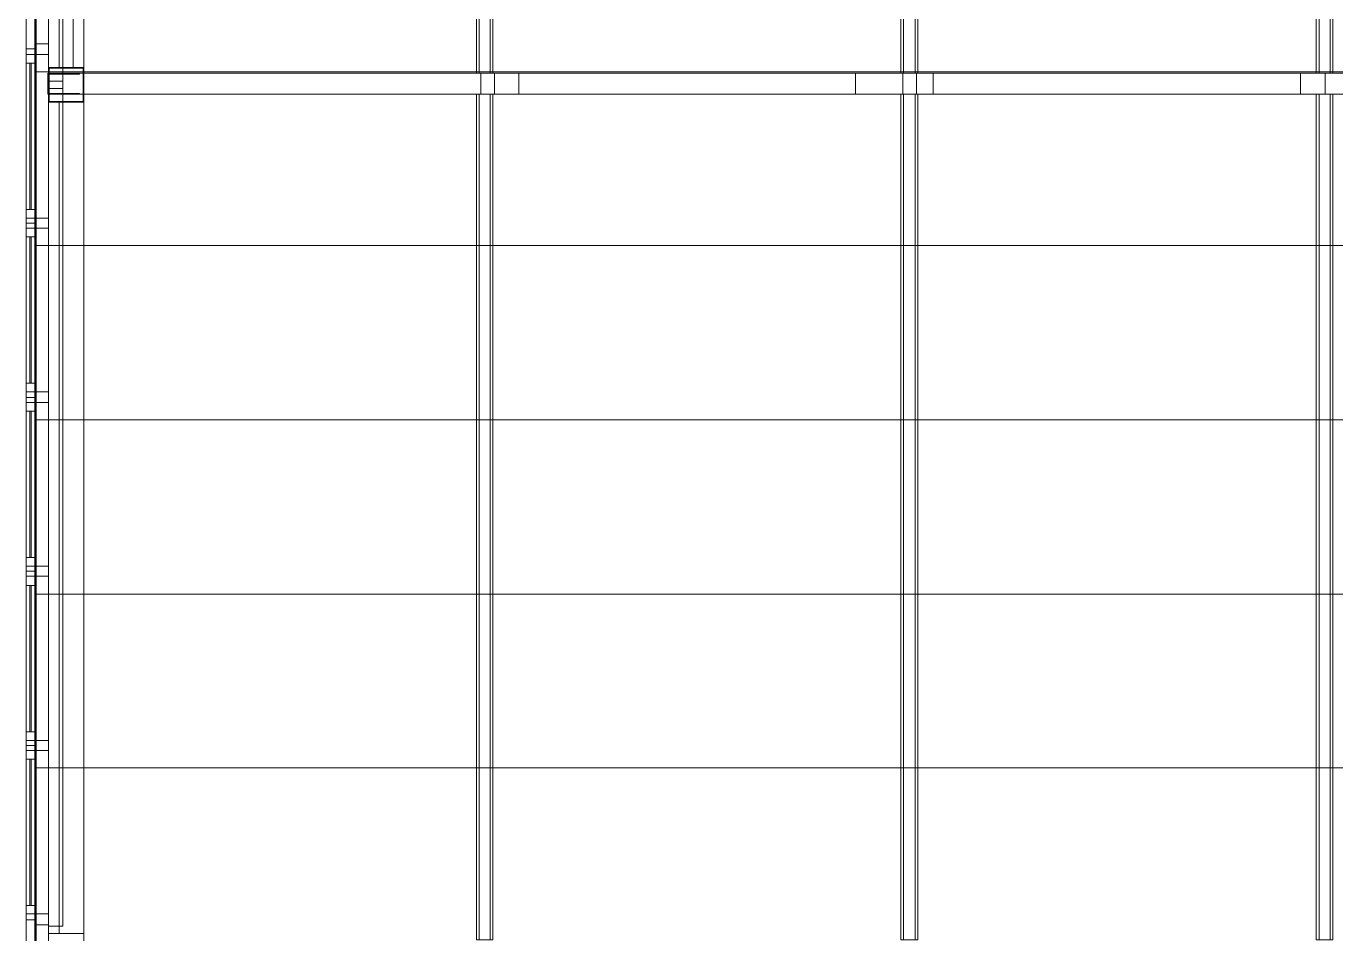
# Model space of a CAD drawing. Header units: centimetres. Extents: x 2816 to 28192, y 2553 to 18332.
# Drawn here: x 6725 to 8636, y 12991 to 14315 of the extents above; entities that cross this region are included whole.
import ezdxf

# ---------------------------------------------------------------- set-up
doc = ezdxf.new("R2010")
doc.units = ezdxf.units.CM
for name, color, linetype in [('PDF_Dera 3D', 7, 'Continuous'), ('PDF_Dyert dhe Dritaret 2D', 7, 'Continuous'), ('PDF_Kaprijatat', 7, 'Continuous'), ('PDF_Paneli', 30, 'Continuous'), ('PDF_Shtyllat e Paneleve', 7, 'Continuous'), ('PDF_Themeli', 7, 'Continuous'), ('PDF_Trajet', 7, 'Continuous')]:
    doc.layers.add(name, color=color, linetype=linetype)
doc.layers.add('PDF_Panel Kulmii', color=7, linetype='Continuous', true_color=0xfafafa)
doc.layers.add('PDF_Shtyllat', color=7, linetype='Continuous', true_color=0xfafafa)

msp = doc.modelspace()

# ---------------------------------------------------------------- linework, layer by layer
at = {"layer": 'PDF_Dera 3D', "lineweight": 0}
for points in [[(6725.3, 14273.6), (6725.3, 14273.6)], [(6737.9, 14035), (6737.9, 14273.6), (6725.3, 14273.6), (6725.3, 14035)], [(6737.9, 14273.6), (6737.9, 14035), (6725.3, 14035), (6725.3, 14273.6), (6737.9, 14273.6)], [(6725.3, 14273.6), (6725.3, 14273.6)], [(6737.9, 14261), (6725.3, 14261)], [(6737.9, 14261), (6725.3, 14261)], [(6725.3, 14047.6), (6725.3, 14261), (6725.3, 14047.6)], [(6725.3, 14261), (6725.3, 14261)], [(6725.3, 14261), (6725.3, 14261)], [(6730.5, 14261), (6730.5, 14261)], [(6732.6, 14047.6), (6732.6, 14261), (6730.5, 14261), (6730.5, 14047.6)], [(6732.6, 14261), (6732.6, 14047.6), (6730.5, 14047.6), (6730.5, 14261), (6732.6, 14261)], [(6730.5, 14261), (6730.5, 14261)], [(6732.6, 14261), (6732.6, 14261)], [(6737.9, 14273.6), (6737.9, 14273.6)], [(6737.9, 14273.6), (6737.9, 14273.6)], [(6737.9, 14261), (6737.9, 14047.6), (6737.9, 14261)], [(6737.9, 14261), (6737.9, 14261)], [(6737.9, 14261), (6737.9, 14261)], [(6737.9, 14047.6), (6725.3, 14047.6), (6737.9, 14047.6)], [(6725.3, 14047.6), (6725.3, 14047.6)], [(6725.3, 14047.6), (6725.3, 14047.6)], [(6732.6, 14047.6), (6730.5, 14047.6)], [(6730.5, 14047.6), (6730.5, 14047.6)], [(6730.5, 14047.6), (6730.5, 14047.6)], [(6732.6, 14047.6), (6732.6, 14047.6)], [(6732.6, 14047.6), (6732.6, 14047.6)], [(6737.9, 14047.6), (6737.9, 14047.6)], [(6737.9, 14047.6), (6737.9, 14047.6)], [(6737.9, 14035), (6725.3, 14035)], [(6725.3, 14035), (6725.3, 14035)], [(6725.3, 14035), (6725.3, 14035)], [(6737.9, 14035), (6737.9, 14035)], [(6737.9, 14035), (6737.9, 14035)], [(6725.3, 14020.3), (6725.3, 14020.3)], [(6737.9, 13781.7), (6737.9, 14020.3), (6725.3, 14020.3), (6725.3, 13781.7)], [(6737.9, 14020.3), (6737.9, 13781.7), (6725.3, 13781.7), (6725.3, 14020.3), (6737.9, 14020.3)], [(6725.3, 14020.3), (6725.3, 14020.3)], [(6737.9, 14007.7), (6725.3, 14007.7)], [(6737.9, 14007.7), (6725.3, 14007.7)], [(6725.3, 13794.3), (6725.3, 14007.7), (6725.3, 13794.3)], [(6725.3, 14007.7), (6725.3, 14007.7)], [(6725.3, 14007.7), (6725.3, 14007.7)], [(6730.5, 14007.7), (6730.5, 14007.7)], [(6732.6, 13794.3), (6732.6, 14007.7), (6730.5, 14007.7), (6730.5, 13794.3)], [(6732.6, 14007.7), (6732.6, 13794.3), (6730.5, 13794.3), (6730.5, 14007.7), (6732.6, 14007.7)], [(6730.5, 14007.7), (6730.5, 14007.7)], [(6732.6, 14007.7), (6732.6, 14007.7)], [(6737.9, 14020.3), (6737.9, 14020.3)], [(6737.9, 14020.3), (6737.9, 14020.3)], [(6737.9, 14007.7), (6737.9, 13794.3), (6737.9, 14007.7)], [(6737.9, 14007.7), (6737.9, 14007.7)], [(6737.9, 14007.7), (6737.9, 14007.7)], [(6737.9, 13794.3), (6725.3, 13794.3), (6737.9, 13794.3)], [(6725.3, 13794.3), (6725.3, 13794.3)], [(6725.3, 13794.3), (6725.3, 13794.3)], [(6737.9, 13781.7), (6725.3, 13781.7)], [(6725.3, 13781.7), (6725.3, 13781.7)], [(6725.3, 13781.7), (6725.3, 13781.7)], [(6732.6, 13794.3), (6730.5, 13794.3)], [(6730.5, 13794.3), (6730.5, 13794.3)], [(6730.5, 13794.3), (6730.5, 13794.3)], [(6732.6, 13794.3), (6732.6, 13794.3)], [(6732.6, 13794.3), (6732.6, 13794.3)], [(6737.9, 13794.3), (6737.9, 13794.3)], [(6737.9, 13794.3), (6737.9, 13794.3)], [(6737.9, 13781.7), (6737.9, 13781.7)], [(6737.9, 13781.7), (6737.9, 13781.7)], [(6725.3, 13765.9), (6725.3, 13765.9)], [(6737.9, 13527.3), (6737.9, 13765.9), (6725.3, 13765.9), (6725.3, 13527.3)], [(6737.9, 13765.9), (6737.9, 13527.3), (6725.3, 13527.3), (6725.3, 13765.9), (6737.9, 13765.9)], [(6725.3, 13765.9), (6725.3, 13765.9)], [(6737.9, 13765.9), (6737.9, 13765.9)], [(6737.9, 13765.9), (6737.9, 13765.9)], [(6737.9, 13753.3), (6725.3, 13753.3)], [(6737.9, 13753.3), (6725.3, 13753.3)], [(6725.3, 13540), (6725.3, 13753.3), (6725.3, 13540)], [(6725.3, 13753.3), (6725.3, 13753.3)], [(6725.3, 13753.3), (6725.3, 13753.3)], [(6730.5, 13753.3), (6730.5, 13753.3)], [(6732.6, 13540), (6732.6, 13753.3), (6730.5, 13753.3), (6730.5, 13540)], [(6732.6, 13753.3), (6732.6, 13540), (6730.5, 13540), (6730.5, 13753.3), (6732.6, 13753.3)], [(6730.5, 13753.3), (6730.5, 13753.3)], [(6732.6, 13753.3), (6732.6, 13753.3)], [(6737.9, 13753.3), (6737.9, 13540), (6737.9, 13753.3)], [(6737.9, 13753.3), (6737.9, 13753.3)], [(6737.9, 13753.3), (6737.9, 13753.3)], [(6737.9, 13540), (6725.3, 13540), (6737.9, 13540)], [(6725.3, 13540), (6725.3, 13540)], [(6725.3, 13540), (6725.3, 13540)], [(6732.6, 13540), (6730.5, 13540)], [(6730.5, 13540), (6730.5, 13540)], [(6730.5, 13540), (6730.5, 13540)], [(6732.6, 13540), (6732.6, 13540)], [(6732.6, 13540), (6732.6, 13540)], [(6737.9, 13540), (6737.9, 13540)], [(6737.9, 13540), (6737.9, 13540)], [(6737.9, 13527.3), (6725.3, 13527.3)], [(6725.3, 13527.3), (6725.3, 13527.3)], [(6725.3, 13527.3), (6725.3, 13527.3)], [(6725.3, 13512.6), (6725.3, 13512.6)], [(6737.9, 13273), (6737.9, 13512.6), (6725.3, 13512.6), (6725.3, 13273)], [(6737.9, 13512.6), (6737.9, 13273), (6725.3, 13273), (6725.3, 13512.6), (6737.9, 13512.6)], [(6725.3, 13512.6), (6725.3, 13512.6)], [(6737.9, 13527.3), (6737.9, 13527.3)], [(6737.9, 13527.3), (6737.9, 13527.3)], [(6737.9, 13512.6), (6737.9, 13512.6)], [(6737.9, 13512.6), (6737.9, 13512.6)], [(6737.9, 13499), (6725.3, 13499)], [(6737.9, 13499), (6725.3, 13499)], [(6725.3, 13285.6), (6725.3, 13499), (6725.3, 13285.6)], [(6725.3, 13499), (6725.3, 13499)], [(6725.3, 13499), (6725.3, 13499)], [(6730.5, 13499), (6730.5, 13499)], [(6732.6, 13285.6), (6732.6, 13499), (6730.5, 13499), (6730.5, 13285.6)], [(6732.6, 13499), (6732.6, 13285.6), (6730.5, 13285.6), (6730.5, 13499), (6732.6, 13499)], [(6730.5, 13499), (6730.5, 13499)], [(6732.6, 13499), (6732.6, 13499)], [(6737.9, 13499), (6737.9, 13285.6), (6737.9, 13499)], [(6737.9, 13499), (6737.9, 13499)], [(6737.9, 13499), (6737.9, 13499)], [(6737.9, 13285.6), (6725.3, 13285.6), (6737.9, 13285.6)], [(6725.3, 13285.6), (6725.3, 13285.6)], [(6725.3, 13285.6), (6725.3, 13285.6)], [(6732.6, 13285.6), (6730.5, 13285.6)], [(6730.5, 13285.6), (6730.5, 13285.6)], [(6730.5, 13285.6), (6730.5, 13285.6)], [(6732.6, 13285.6), (6732.6, 13285.6)], [(6732.6, 13285.6), (6732.6, 13285.6)], [(6737.9, 13285.6), (6737.9, 13285.6)], [(6737.9, 13285.6), (6737.9, 13285.6)], [(6737.9, 13273), (6725.3, 13273)], [(6725.3, 13273), (6725.3, 13273)], [(6725.3, 13273), (6725.3, 13273)], [(6737.9, 13273), (6737.9, 13273)], [(6737.9, 13273), (6737.9, 13273)], [(6725.3, 13258.3), (6725.3, 13258.3)], [(6737.9, 13019.7), (6737.9, 13258.3), (6725.3, 13258.3), (6725.3, 13019.7)], [(6737.9, 13258.3), (6737.9, 13019.7), (6725.3, 13019.7), (6725.3, 13258.3), (6737.9, 13258.3)], [(6725.3, 13258.3), (6725.3, 13258.3)], [(6737.9, 13245.7), (6725.3, 13245.7)], [(6737.9, 13245.7), (6725.3, 13245.7)], [(6725.3, 13032.3), (6725.3, 13245.7), (6725.3, 13032.3)], [(6725.3, 13245.7), (6725.3, 13245.7)], [(6725.3, 13245.7), (6725.3, 13245.7)], [(6730.5, 13245.7), (6730.5, 13245.7)], [(6732.6, 13032.3), (6732.6, 13245.7), (6730.5, 13245.7), (6730.5, 13032.3)], [(6732.6, 13245.7), (6732.6, 13032.3), (6730.5, 13032.3), (6730.5, 13245.7), (6732.6, 13245.7)], [(6730.5, 13245.7), (6730.5, 13245.7)], [(6732.6, 13245.7), (6732.6, 13245.7)], [(6737.9, 13258.3), (6737.9, 13258.3)], [(6737.9, 13258.3), (6737.9, 13258.3)], [(6737.9, 13245.7), (6737.9, 13032.3), (6737.9, 13245.7)], [(6737.9, 13245.7), (6737.9, 13245.7)], [(6737.9, 13245.7), (6737.9, 13245.7)], [(6737.9, 13032.3), (6725.3, 13032.3), (6737.9, 13032.3)], [(6725.3, 13032.3), (6725.3, 13032.3)], [(6725.3, 13032.3), (6725.3, 13032.3)], [(6732.6, 13032.3), (6730.5, 13032.3)], [(6730.5, 13032.3), (6730.5, 13032.3)], [(6730.5, 13032.3), (6730.5, 13032.3)], [(6732.6, 13032.3), (6732.6, 13032.3)], [(6732.6, 13032.3), (6732.6, 13032.3)], [(6737.9, 13032.3), (6737.9, 13032.3)], [(6737.9, 13032.3), (6737.9, 13032.3)], [(6737.9, 13019.7), (6725.3, 13019.7)], [(6725.3, 13019.7), (6725.3, 13019.7)], [(6725.3, 13019.7), (6725.3, 13019.7)], [(6737.9, 13019.7), (6737.9, 13019.7)], [(6737.9, 13019.7), (6737.9, 13019.7)]]:
    msp.add_lwpolyline(points, dxfattribs=at)
at = {"layer": 'PDF_Dyert dhe Dritaret 2D', "lineweight": 0}
for points in [[(6725.3, 14035), (6725.3, 14273.6)], [(6725.3, 14273.6), (6737.9, 14273.6)], [(6725.3, 14261), (6737.9, 14261)], [(6730.5, 14047.6), (6730.5, 14261)], [(6732.6, 14261), (6732.6, 14047.6)], [(6737.9, 14273.6), (6737.9, 14035)], [(6737.9, 14047.6), (6725.3, 14047.6)], [(6737.9, 14035), (6725.3, 14035)], [(6725.3, 13781.7), (6725.3, 14020.3)], [(6725.3, 14020.3), (6737.9, 14020.3)], [(6725.3, 14007.7), (6737.9, 14007.7)], [(6730.5, 13794.3), (6730.5, 14007.7)], [(6732.6, 14007.7), (6732.6, 13794.3)], [(6737.9, 14020.3), (6737.9, 13781.7)], [(6737.9, 13794.3), (6725.3, 13794.3)], [(6737.9, 13781.7), (6725.3, 13781.7)], [(6725.3, 13527.3), (6725.3, 13765.9)], [(6725.3, 13765.9), (6737.9, 13765.9)], [(6737.9, 13765.9), (6737.9, 13527.3)], [(6725.3, 13753.3), (6737.9, 13753.3)], [(6730.5, 13540), (6730.5, 13753.3)], [(6732.6, 13753.3), (6732.6, 13540)], [(6737.9, 13540), (6725.3, 13540)], [(6737.9, 13527.3), (6725.3, 13527.3)], [(6725.3, 13273), (6725.3, 13512.6)], [(6725.3, 13512.6), (6737.9, 13512.6)], [(6737.9, 13512.6), (6737.9, 13273)], [(6725.3, 13499), (6737.9, 13499)], [(6730.5, 13285.6), (6730.5, 13499)], [(6732.6, 13499), (6732.6, 13285.6)], [(6737.9, 13285.6), (6725.3, 13285.6)], [(6737.9, 13273), (6725.3, 13273)], [(6725.3, 13019.7), (6725.3, 13258.3)], [(6725.3, 13258.3), (6737.9, 13258.3)], [(6725.3, 13245.7), (6737.9, 13245.7)], [(6730.5, 13032.3), (6730.5, 13245.7)], [(6732.6, 13245.7), (6732.6, 13032.3)], [(6737.9, 13258.3), (6737.9, 13019.7)], [(6737.9, 13032.3), (6725.3, 13032.3)], [(6737.9, 13019.7), (6725.3, 13019.7)]]:
    msp.add_lwpolyline(points, dxfattribs=at)
at = {"layer": 'PDF_Kaprijatat', "lineweight": 0}
for points in [[(7382.2, 15489.7), (7386.4, 15489.7), (7386.4, 14246.3), (7382.2, 14246.3)], [(7402.2, 15489.7), (7382.2, 15489.7), (7382.2, 14246.3), (7402.2, 14246.3)], [(7406.4, 15489.7), (7402.2, 15489.7), (7402.2, 14246.3), (7406.4, 14246.3), (7406.4, 15489.7)], [(8001.3, 15489.7), (8005.5, 15489.7), (8005.5, 14246.3), (8001.3, 14246.3)], [(8022.3, 15489.7), (8001.3, 15489.7), (8001.3, 14246.3), (8022.3, 14246.3)], [(8026.5, 15489.7), (8022.3, 15489.7), (8022.3, 14246.3), (8026.5, 14246.3), (8026.5, 15489.7)], [(8607.7, 15489.7), (8612, 15489.7), (8612, 14246.3), (8607.7, 14246.3)], [(8627.7, 15489.7), (8607.7, 15489.7), (8607.7, 14246.3), (8627.7, 14246.3)], [(8631.9, 15489.7), (8627.7, 15489.7), (8627.7, 14246.3), (8631.9, 14246.3), (8631.9, 15489.7)], [(6778.9, 14224.2), (6778.9, 15467.6), (6757.9, 15467.6)], [(6757.9, 14224.2), (6778.9, 14224.2), (6778.9, 15467.6)], [(6757.9, 15467.6), (6757.9, 14224.2), (6757.9, 15467.6)], [(6803.1, 14215.8), (6803.1, 14216.8), (6756.8, 14216.8), (6756.8, 14245.2), (6803.1, 14245.2), (6803.1, 14246.3)], [(6756.8, 14215.8), (6756.8, 14246.3)], [(9246.8, 14246.3), (11735.7, 14246.3), (6756.8, 14246.3), (9246.8, 14246.3)], [(6756.8, 14246.3), (6756.8, 14215.8)], [(6756.8, 14246.3), (6756.8, 14246.3)], [(6756.8, 14246.3), (6756.8, 14246.3)], [(6756.8, 14245.2), (6802, 14245.2), (6803.1, 14245.2)], [(6756.8, 14245.2), (6756.8, 14245.2)], [(6802, 14245.2), (6802, 14246.3), (6803.1, 14246.3)], [(6803.1, 14246.3), (7388.5, 14246.3), (6802, 14246.3)], [(6802, 14246.3), (6802, 14246.3)], [(6802, 14245.2), (6802, 14245.2)], [(6803.1, 14246.3), (6803.1, 14246.3)], [(6803.1, 14245.2), (6803.1, 14245.2)], [(7382.2, 14246.3), (7382.2, 14246.3)], [(7386.4, 14246.3), (7406.4, 14246.3)], [(7386.4, 14246.3), (7386.4, 14246.3)], [(7388.5, 14246.3), (7388.5, 14215.8)], [(7388.5, 14246.3), (7388.5, 14215.8)], [(7388.5, 14246.3), (7388.5, 14246.3)], [(7402.2, 14246.3), (7402.2, 14246.3)], [(7406.4, 14246.3), (7406.4, 14246.3)], [(7408.5, 14246.3), (7935.1, 14246.3)], [(7408.5, 14215.8), (7408.5, 14246.3), (7408.5, 14215.8)], [(7408.5, 14246.3), (7408.5, 14246.3)], [(7935.1, 14246.3), (7408.5, 14246.3)], [(7408.5, 14246.3), (7408.5, 14246.3)], [(7408.5, 14246.3), (7408.5, 14246.3)], [(7444.2, 14246.3), (7444.2, 14215.8)], [(7444.2, 14246.3), (8004.4, 14246.3), (8004.4, 14215.8), (7444.2, 14215.8)], [(7444.2, 14246.3), (8004.4, 14246.3)], [(7444.2, 14246.3), (7444.2, 14246.3)], [(7935.1, 14246.3), (7935.1, 14215.8)], [(7935.1, 14246.3), (7935.1, 14246.3)], [(8001.3, 14246.3), (8001.3, 14246.3)], [(8004.4, 14215.8), (8004.4, 14246.3)], [(8004.4, 14246.3), (8004.4, 14246.3)], [(8005.5, 14246.3), (8026.5, 14246.3)], [(8005.5, 14246.3), (8005.5, 14246.3)], [(8022.3, 14246.3), (8022.3, 14246.3)], [(8584.6, 14246.3), (8024.4, 14246.3)], [(8024.4, 14246.3), (8024.4, 14215.8)], [(8024.4, 14246.3), (8024.4, 14215.8)], [(8024.4, 14246.3), (8584.6, 14246.3)], [(8024.4, 14246.3), (8024.4, 14246.3)], [(8024.4, 14246.3), (8024.4, 14246.3)], [(8026.5, 14246.3), (8026.5, 14246.3)], [(8620.4, 14215.8), (8620.4, 14246.3), (8048.6, 14246.3)], [(8048.6, 14215.8), (8048.6, 14246.3)], [(8620.4, 14246.3), (8048.6, 14246.3)], [(8048.6, 14246.3), (8048.6, 14246.3)], [(8584.6, 14215.8), (8584.6, 14246.3)], [(8584.6, 14246.3), (8584.6, 14246.3)], [(8607.7, 14246.3), (8607.7, 14246.3)], [(8612, 14246.3), (8631.9, 14246.3)], [(8612, 14246.3), (8612, 14246.3)], [(8620.4, 14246.3), (8620.4, 14246.3)], [(8620.4, 14246.3), (8620.4, 14215.8)], [(8620.4, 14246.3), (8620.4, 14246.3)], [(8620.4, 14246.3), (8620.4, 14246.3)], [(8627.7, 14246.3), (8627.7, 14246.3)], [(8631.9, 14246.3), (8631.9, 14246.3)], [(6802, 14216.8), (6756.8, 14216.8)], [(6756.8, 14216.8), (6756.8, 14216.8)], [(6778.9, 14234.7), (6757.9, 14234.7)], [(6778.9, 13001.8), (6778.9, 14234.7), (6757.9, 14234.7)], [(6757.9, 13001.8), (6778.9, 13001.8), (6778.9, 14234.7)], [(6757.9, 14234.7), (6757.9, 13001.8), (6757.9, 14234.7)], [(6757.9, 14234.7), (6757.9, 14234.7)], [(6778.9, 14224.2), (6757.9, 14224.2)], [(6757.9, 14224.2), (6757.9, 14224.2)], [(6757.9, 14224.2), (6757.9, 14224.2)], [(6778.9, 14234.7), (6778.9, 14234.7)], [(6778.9, 14234.7), (6778.9, 14234.7)], [(6778.9, 14234.7), (6778.9, 14234.7)], [(6778.9, 14224.2), (6778.9, 14224.2)], [(6778.9, 14224.2), (6778.9, 14224.2)], [(6803.1, 14215.8), (6802, 14215.8), (6802, 14216.8), (6803.1, 14216.8)], [(6802, 14216.8), (6802, 14216.8)], [(6803.1, 14216.8), (6803.1, 14216.8)], [(9246.8, 14215.8), (6756.8, 14215.8), (11735.7, 14215.8), (9246.8, 14215.8)], [(6756.8, 14215.8), (6756.8, 14215.8)], [(6756.8, 14215.8), (6756.8, 14215.8)], [(6802, 14215.8), (7388.5, 14215.8), (6803.1, 14215.8)], [(6802, 14215.8), (6802, 14215.8)], [(6803.1, 14215.8), (6803.1, 14215.8)], [(7382.2, 14215.8), (7386.4, 14215.8), (7386.4, 12981.8), (7382.2, 12981.8)], [(7402.2, 14215.8), (7382.2, 14215.8), (7382.2, 12981.8), (7402.2, 12981.8)], [(7382.2, 14215.8), (7382.2, 14215.8)], [(7386.4, 14215.8), (7406.4, 14215.8)], [(7386.4, 14215.8), (7386.4, 14215.8)], [(7388.5, 14215.8), (7388.5, 14215.8)], [(7388.5, 14215.8), (7388.5, 14215.8)], [(7388.5, 14215.8), (7388.5, 14215.8)], [(7406.4, 14215.8), (7402.2, 14215.8), (7402.2, 12981.8), (7406.4, 12981.8), (7406.4, 14215.8)], [(7402.2, 14215.8), (7402.2, 14215.8)], [(7406.4, 14215.8), (7406.4, 14215.8)], [(7408.5, 14215.8), (7935.1, 14215.8)], [(7408.5, 14215.8), (7935.1, 14215.8)], [(7408.5, 14215.8), (7408.5, 14215.8)], [(7408.5, 14215.8), (7408.5, 14215.8)], [(7444.2, 14215.8), (8004.4, 14215.8)], [(7444.2, 14215.8), (7444.2, 14215.8)], [(7935.1, 14215.8), (7935.1, 14215.8)], [(8001.3, 14215.8), (8005.5, 14215.8), (8005.5, 12981.8), (8001.3, 12981.8)], [(8022.3, 14215.8), (8001.3, 14215.8), (8001.3, 12981.8), (8022.3, 12981.8)], [(8001.3, 14215.8), (8001.3, 14215.8)], [(8004.4, 14215.8), (8004.4, 14215.8)], [(8004.4, 14215.8), (8004.4, 14215.8)], [(8005.5, 14215.8), (8026.5, 14215.8)], [(8005.5, 14215.8), (8005.5, 14215.8)], [(8026.5, 14215.8), (8022.3, 14215.8), (8022.3, 12981.8), (8026.5, 12981.8), (8026.5, 14215.8)], [(8022.3, 14215.8), (8022.3, 14215.8)], [(8024.4, 14215.8), (8584.6, 14215.8), (8024.4, 14215.8)], [(8024.4, 14215.8), (8024.4, 14215.8)], [(8024.4, 14215.8), (8024.4, 14215.8)], [(8026.5, 14215.8), (8026.5, 14215.8)], [(8620.4, 14215.8), (8048.6, 14215.8), (8620.4, 14215.8)], [(8048.6, 14215.8), (8048.6, 14215.8)], [(8584.6, 14215.8), (8584.6, 14215.8)], [(8607.7, 14215.8), (8612, 14215.8), (8612, 12981.8), (8607.7, 12981.8)], [(8627.7, 14215.8), (8607.7, 14215.8), (8607.7, 12981.8), (8627.7, 12981.8)], [(8607.7, 14215.8), (8607.7, 14215.8)], [(8612, 14215.8), (8631.9, 14215.8)], [(8612, 14215.8), (8612, 14215.8)], [(8620.4, 14215.8), (8620.4, 14215.8)], [(8620.4, 14215.8), (8620.4, 14215.8)], [(8631.9, 14215.8), (8627.7, 14215.8), (8627.7, 12981.8), (8631.9, 12981.8), (8631.9, 14215.8)], [(8627.7, 14215.8), (8627.7, 14215.8)], [(8631.9, 14215.8), (8631.9, 14215.8)], [(6778.9, 13001.8), (6757.9, 13001.8)], [(6757.9, 13001.8), (6757.9, 13001.8)], [(6757.9, 13001.8), (6757.9, 13001.8)], [(6778.9, 13001.8), (6778.9, 13001.8)], [(6778.9, 13001.8), (6778.9, 13001.8)]]:
    msp.add_lwpolyline(points, dxfattribs=at)
at = {"layer": 'PDF_Panel Kulmii', "lineweight": 0}
for points in [[(6739, 14502.7), (6739, 14248.4)], [(6740, 14502.7), (6740, 14248.4)], [(6740, 14248.4), (9246.8, 14248.4), (9245.7, 14248.4), (6739, 14248.4), (6740, 14248.4)], [(6739, 14248.4), (6739, 14248.4)], [(6739, 14248.4), (6739, 13995.1)], [(9246.8, 14248.4), (6740, 14248.4), (6739, 14248.4), (9245.7, 14248.4)], [(6739, 14248.4), (6739, 14248.4)], [(6740, 14248.4), (6740, 14248.4)], [(6740, 14248.4), (6740, 13995.1)], [(6740, 14248.4), (6740, 14248.4)], [(6740, 13995.1), (9246.8, 13995.1), (9245.7, 13995.1), (6739, 13995.1), (6740, 13995.1)], [(6739, 13995.1), (6739, 13995.1)], [(6739, 13995.1), (6739, 13740.7)], [(9246.8, 13995.1), (6740, 13995.1), (6739, 13995.1), (9245.7, 13995.1)], [(6739, 13995.1), (6739, 13995.1)], [(6740, 13995.1), (6740, 13995.1)], [(6740, 13995.1), (6740, 13740.7)], [(6740, 13995.1), (6740, 13995.1)], [(6740, 13740.7), (9246.8, 13740.7), (9245.7, 13740.7), (6739, 13740.7), (6740, 13740.7)], [(6739, 13740.7), (6739, 13740.7)], [(6739, 13740.7), (6739, 13486.3)], [(9246.8, 13740.7), (6740, 13740.7), (6739, 13740.7), (9245.7, 13740.7)], [(6739, 13740.7), (6739, 13740.7)], [(6740, 13740.7), (6740, 13740.7)], [(6740, 13740.7), (6740, 13486.3)], [(6740, 13740.7), (6740, 13740.7)], [(6740, 13486.3), (9246.8, 13486.3), (9245.7, 13486.3), (6739, 13486.3), (6740, 13486.3)], [(6739, 13486.3), (6739, 13486.3)], [(6739, 13486.3), (6739, 13233)], [(9246.8, 13486.3), (6740, 13486.3), (6739, 13486.3), (9245.7, 13486.3)], [(6739, 13486.3), (6739, 13486.3)], [(6740, 13486.3), (6740, 13486.3)], [(6740, 13486.3), (6740, 13233)], [(6740, 13486.3), (6740, 13486.3)], [(6740, 13233), (9246.8, 13233), (9245.7, 13233), (6739, 13233), (6740, 13233)], [(6739, 13233), (6739, 13233)], [(6739, 13233), (6739, 12978.7)], [(9246.8, 13233), (6740, 13233), (6739, 13233), (9245.7, 13233)], [(6739, 13233), (6739, 13233)], [(6740, 13233), (6740, 13233)], [(6740, 13233), (6740, 12978.7)], [(6740, 13233), (6740, 13233)]]:
    msp.add_lwpolyline(points, dxfattribs=at)
at = {"layer": 'PDF_Paneli', "lineweight": 0}
for points in [[(6725.3, 14535.3), (6737.9, 14535.3), (6737.9, 14282), (6725.3, 14282), (6725.3, 14535.3), (6725.3, 14282)], [(6725.3, 14535.3), (6737.9, 14535.3), (6737.9, 14282), (6725.3, 14282)], [(6725.3, 14282), (6725.3, 14282)], [(6737.9, 14282), (6725.3, 14282)], [(6737.9, 14282), (6737.9, 14027.6), (6725.3, 14027.6)], [(6725.3, 14027.6), (6725.3, 14282), (6725.3, 14027.6)], [(6725.3, 14282), (6737.9, 14282), (6737.9, 14027.6), (6725.3, 14027.6)], [(6725.3, 14282), (6725.3, 14282)], [(6737.9, 14282), (6737.9, 14282)], [(6737.9, 14282), (6737.9, 14282)], [(6737.9, 14282), (6737.9, 14282)], [(6737.9, 14273.6), (6725.3, 14273.6), (6737.9, 14273.6)], [(6725.3, 14273.6), (6725.3, 14035), (6725.3, 14273.6)], [(6725.3, 14273.6), (6725.3, 14273.6)], [(6725.3, 14273.6), (6725.3, 14273.6)], [(6737.9, 14273.6), (6737.9, 14035), (6737.9, 14273.6)], [(6737.9, 14273.6), (6737.9, 14273.6)], [(6737.9, 14273.6), (6737.9, 14273.6)], [(6737.9, 14035), (6725.3, 14035)], [(6737.9, 14035), (6725.3, 14035)], [(6725.3, 14035), (6725.3, 14035)], [(6725.3, 14027.6), (6725.3, 14027.6)], [(6737.9, 14027.6), (6725.3, 14027.6)], [(6737.9, 14027.6), (6737.9, 13773.3), (6725.3, 13773.3)], [(6725.3, 13773.3), (6725.3, 14027.6), (6725.3, 13773.3)], [(6725.3, 14027.6), (6737.9, 14027.6), (6737.9, 13773.3), (6725.3, 13773.3)], [(6725.3, 14027.6), (6725.3, 14027.6)], [(6737.9, 14035), (6737.9, 14035)], [(6737.9, 14027.6), (6737.9, 14027.6)], [(6737.9, 14027.6), (6737.9, 14027.6)], [(6737.9, 14027.6), (6737.9, 14027.6)], [(6737.9, 14020.3), (6725.3, 14020.3), (6737.9, 14020.3)], [(6725.3, 14020.3), (6725.3, 13781.7), (6725.3, 14020.3)], [(6725.3, 14020.3), (6725.3, 14020.3)], [(6725.3, 14020.3), (6725.3, 14020.3)], [(6737.9, 14020.3), (6737.9, 13781.7), (6737.9, 14020.3)], [(6737.9, 14020.3), (6737.9, 14020.3)], [(6737.9, 14020.3), (6737.9, 14020.3)], [(6737.9, 13781.7), (6725.3, 13781.7)], [(6737.9, 13781.7), (6725.3, 13781.7)], [(6725.3, 13781.7), (6725.3, 13781.7)], [(6737.9, 13781.7), (6737.9, 13781.7)], [(6725.3, 13773.3), (6725.3, 13773.3)], [(6737.9, 13773.3), (6725.3, 13773.3)], [(6737.9, 13773.3), (6737.9, 13520), (6725.3, 13520)], [(6725.3, 13520), (6725.3, 13773.3), (6725.3, 13520)], [(6725.3, 13773.3), (6737.9, 13773.3), (6737.9, 13520), (6725.3, 13520)], [(6725.3, 13773.3), (6725.3, 13773.3)], [(6737.9, 13765.9), (6725.3, 13765.9), (6737.9, 13765.9)], [(6725.3, 13765.9), (6725.3, 13527.3), (6725.3, 13765.9)], [(6725.3, 13765.9), (6725.3, 13765.9)], [(6725.3, 13765.9), (6725.3, 13765.9)], [(6737.9, 13773.3), (6737.9, 13773.3)], [(6737.9, 13773.3), (6737.9, 13773.3)], [(6737.9, 13773.3), (6737.9, 13773.3)], [(6737.9, 13765.9), (6737.9, 13527.3), (6737.9, 13765.9)], [(6737.9, 13765.9), (6737.9, 13765.9)], [(6737.9, 13765.9), (6737.9, 13765.9)], [(6737.9, 13527.3), (6725.3, 13527.3)], [(6737.9, 13527.3), (6725.3, 13527.3)], [(6725.3, 13527.3), (6725.3, 13527.3)], [(6725.3, 13520), (6725.3, 13520)], [(6737.9, 13520), (6725.3, 13520)], [(6737.9, 13520), (6737.9, 13265.6), (6725.3, 13265.6)], [(6725.3, 13265.6), (6725.3, 13520), (6725.3, 13265.6)], [(6725.3, 13520), (6737.9, 13520), (6737.9, 13265.6), (6725.3, 13265.6)], [(6725.3, 13520), (6725.3, 13520)], [(6737.9, 13512.6), (6725.3, 13512.6), (6737.9, 13512.6)], [(6725.3, 13512.6), (6725.3, 13273), (6725.3, 13512.6)], [(6725.3, 13512.6), (6725.3, 13512.6)], [(6725.3, 13512.6), (6725.3, 13512.6)], [(6737.9, 13527.3), (6737.9, 13527.3)], [(6737.9, 13520), (6737.9, 13520)], [(6737.9, 13520), (6737.9, 13520)], [(6737.9, 13520), (6737.9, 13520)], [(6737.9, 13512.6), (6737.9, 13273), (6737.9, 13512.6)], [(6737.9, 13512.6), (6737.9, 13512.6)], [(6737.9, 13512.6), (6737.9, 13512.6)], [(6737.9, 13273), (6725.3, 13273)], [(6737.9, 13273), (6725.3, 13273)], [(6725.3, 13273), (6725.3, 13273)], [(6725.3, 13265.6), (6725.3, 13265.6)], [(6737.9, 13265.6), (6725.3, 13265.6)], [(6737.9, 13265.6), (6737.9, 13011.3), (6725.3, 13011.3)], [(6725.3, 13011.3), (6725.3, 13265.6), (6725.3, 13011.3)], [(6725.3, 13265.6), (6737.9, 13265.6), (6737.9, 13011.3), (6725.3, 13011.3)], [(6725.3, 13265.6), (6725.3, 13265.6)], [(6737.9, 13273), (6737.9, 13273)], [(6737.9, 13265.6), (6737.9, 13265.6)], [(6737.9, 13265.6), (6737.9, 13265.6)], [(6737.9, 13265.6), (6737.9, 13265.6)], [(6737.9, 13258.3), (6725.3, 13258.3), (6737.9, 13258.3)], [(6725.3, 13258.3), (6725.3, 13019.7), (6725.3, 13258.3)], [(6725.3, 13258.3), (6725.3, 13258.3)], [(6725.3, 13258.3), (6725.3, 13258.3)], [(6737.9, 13258.3), (6737.9, 13019.7), (6737.9, 13258.3)], [(6737.9, 13258.3), (6737.9, 13258.3)], [(6737.9, 13258.3), (6737.9, 13258.3)], [(6737.9, 13019.7), (6725.3, 13019.7)], [(6737.9, 13019.7), (6725.3, 13019.7)], [(6725.3, 13019.7), (6725.3, 13019.7)], [(6737.9, 13019.7), (6737.9, 13019.7)], [(6725.3, 13011.3), (6725.3, 13011.3)], [(6725.3, 13011.3), (6737.9, 13011.3), (6737.9, 12758), (6725.3, 12758), (6725.3, 13011.3), (6725.3, 12758)], [(6725.3, 13011.3), (6737.9, 13011.3), (6737.9, 12758), (6725.3, 12758)], [(6725.3, 13011.3), (6725.3, 13011.3)], [(6737.9, 13011.3), (6737.9, 13011.3)], [(6737.9, 13011.3), (6737.9, 13011.3)], [(6737.9, 13011.3), (6737.9, 13011.3)]]:
    msp.add_lwpolyline(points, dxfattribs=at)
at = {"layer": 'PDF_Shtyllat', "lineweight": 0}
for points in [[(6757.9, 14204.2), (6809.4, 14204.2), (6757.9, 14204.2), (6757.9, 14254.7)], [(6757.9, 14204.2), (6757.9, 14254.7), (6809.4, 14254.7)], [(6757.9, 14254.7), (6809.4, 14254.7), (6809.4, 14204.2)], [(6757.9, 14254.7), (6757.9, 14254.7)], [(6758.9, 14253.6), (6758.9, 14253.6)], [(6808.3, 14205.3), (6758.9, 14205.3), (6758.9, 14253.6), (6808.3, 14253.6), (6808.3, 14205.3), (6758.9, 14205.3)], [(6808.3, 14205.3), (6808.3, 14253.6), (6758.9, 14253.6), (6758.9, 14205.3)], [(6758.9, 14253.6), (6758.9, 14253.6)], [(6808.3, 14253.6), (6808.3, 14253.6)], [(6808.3, 14253.6), (6808.3, 14253.6)], [(6808.3, 14253.6), (6808.3, 14253.6)], [(6809.4, 14254.7), (6809.4, 14204.2)], [(6809.4, 14254.7), (6809.4, 14254.7)], [(6757.9, 14204.2), (6757.9, 14204.2)], [(6757.9, 14204.2), (6757.9, 14204.2)], [(6758.9, 14205.3), (6758.9, 14205.3)], [(6758.9, 14205.3), (6758.9, 14205.3)], [(6808.3, 14205.3), (6808.3, 14205.3)], [(6808.3, 14205.3), (6808.3, 14205.3)], [(6809.4, 14204.2), (6809.4, 14204.2)], [(6757.9, 12940.8), (6809.4, 12940.8), (6757.9, 12940.8), (6757.9, 12991.3)], [(6757.9, 12940.8), (6757.9, 12991.3), (6809.4, 12991.3)], [(6757.9, 12991.3), (6809.4, 12991.3), (6809.4, 12940.8)], [(6757.9, 12991.3), (6757.9, 12991.3)], [(6809.4, 12991.3), (6809.4, 12940.8)], [(6809.4, 12991.3), (6809.4, 12991.3)]]:
    msp.add_lwpolyline(points, dxfattribs=at)
at = {"layer": 'PDF_Shtyllat e Paneleve', "lineweight": 0}
for points in [[(6737.9, 14289.4), (6737.9, 14273.6), (6737.9, 14289.4), (6757.9, 14289.4)], [(6737.9, 14289.4), (6757.9, 14289.4), (6757.9, 14273.6)], [(6757.9, 14289.4), (6757.9, 14273.6), (6737.9, 14273.6)], [(6737.9, 14289.4), (6737.9, 14289.4)], [(6737.9, 14289.4), (6737.9, 14289.4)], [(6757.9, 14289.4), (6757.9, 14289.4)], [(6757.9, 14273.6), (6737.9, 14273.6)], [(6737.9, 14273.6), (6737.9, 14273.6)], [(6757.9, 14273.6), (6757.9, 14273.6)], [(6737.9, 14035), (6737.9, 14020.3), (6737.9, 14035), (6757.9, 14035)], [(6737.9, 14035), (6757.9, 14035), (6757.9, 14020.3)], [(6757.9, 14035), (6757.9, 14020.3), (6737.9, 14020.3)], [(6737.9, 14035), (6737.9, 14035)], [(6737.9, 14035), (6737.9, 14035)], [(6757.9, 14035), (6757.9, 14035)], [(6757.9, 14020.3), (6737.9, 14020.3)], [(6737.9, 14020.3), (6737.9, 14020.3)], [(6757.9, 14020.3), (6757.9, 14020.3)], [(6737.9, 13781.7), (6737.9, 13765.9), (6737.9, 13781.7), (6757.9, 13781.7)], [(6737.9, 13781.7), (6757.9, 13781.7), (6757.9, 13765.9)], [(6757.9, 13781.7), (6757.9, 13765.9), (6737.9, 13765.9)], [(6737.9, 13781.7), (6737.9, 13781.7)], [(6737.9, 13781.7), (6737.9, 13781.7)], [(6757.9, 13781.7), (6757.9, 13781.7)], [(6757.9, 13765.9), (6737.9, 13765.9)], [(6737.9, 13765.9), (6737.9, 13765.9)], [(6757.9, 13765.9), (6757.9, 13765.9)], [(6737.9, 13527.3), (6737.9, 13512.6), (6737.9, 13527.3), (6757.9, 13527.3)], [(6737.9, 13527.3), (6757.9, 13527.3), (6757.9, 13512.6)], [(6757.9, 13527.3), (6757.9, 13512.6), (6737.9, 13512.6)], [(6737.9, 13527.3), (6737.9, 13527.3)], [(6737.9, 13527.3), (6737.9, 13527.3)], [(6757.9, 13512.6), (6737.9, 13512.6)], [(6737.9, 13512.6), (6737.9, 13512.6)], [(6757.9, 13527.3), (6757.9, 13527.3)], [(6757.9, 13512.6), (6757.9, 13512.6)], [(6737.9, 13273), (6737.9, 13258.3), (6737.9, 13273), (6757.9, 13273)], [(6737.9, 13273), (6757.9, 13273), (6757.9, 13258.3)], [(6757.9, 13273), (6757.9, 13258.3), (6737.9, 13258.3)], [(6737.9, 13273), (6737.9, 13273)], [(6737.9, 13273), (6737.9, 13273)], [(6757.9, 13273), (6757.9, 13273)], [(6757.9, 13258.3), (6737.9, 13258.3)], [(6737.9, 13258.3), (6737.9, 13258.3)], [(6757.9, 13258.3), (6757.9, 13258.3)], [(6737.9, 13019.7), (6737.9, 13003.9), (6737.9, 13019.7), (6757.9, 13019.7)], [(6737.9, 13019.7), (6757.9, 13019.7), (6757.9, 13003.9)], [(6757.9, 13019.7), (6757.9, 13003.9), (6737.9, 13003.9)], [(6737.9, 13019.7), (6737.9, 13019.7)], [(6737.9, 13019.7), (6737.9, 13019.7)], [(6757.9, 13019.7), (6757.9, 13019.7)], [(6757.9, 13003.9), (6737.9, 13003.9)], [(6737.9, 13003.9), (6737.9, 13003.9)], [(6757.9, 13003.9), (6757.9, 13003.9)]]:
    msp.add_lwpolyline(points, dxfattribs=at)
at = {"layer": 'PDF_Themeli', "lineweight": 0}
msp.add_lwpolyline([(11769.4, 15551.7), (6725.3, 15551.7), (6725.3, 5325.9), (6725.3, 15551.7)], dxfattribs=at)
at = {"layer": 'PDF_Trajet', "lineweight": 0}
for points in [[(6809.4, 15467.6), (6757.9, 15467.6), (6757.9, 14254.7), (6809.4, 14254.7), (6809.4, 15467.6), (6809.4, 14254.7)], [(6809.4, 15467.6), (6757.9, 15467.6), (6757.9, 14254.7), (6809.4, 14254.7)], [(6757.9, 15467.6), (6773.6, 15467.6), (6773.6, 14254.7), (6757.9, 14254.7), (6757.9, 15467.6), (6757.9, 14254.7)], [(6757.9, 15467.6), (6773.6, 15467.6), (6773.6, 14254.7), (6757.9, 14254.7)], [(6793.6, 14876.9), (6793.6, 15467.6), (6793.6, 14861.1), (6793.6, 14254.7), (6793.6, 14846.4), (6793.6, 14254.7), (6793.6, 14861.1), (6793.6, 15467.6), (6793.6, 14876.9)], [(6809.4, 14861.1), (6809.4, 14254.7), (6809.4, 14846.4), (6809.4, 14254.7), (6809.4, 14861.1), (6809.4, 15467.6), (6809.4, 14876.9), (6809.4, 15467.6), (6809.4, 14861.1)], [(6757.9, 14254.7), (6757.9, 14254.7)], [(6757.9, 14254.7), (6757.9, 14254.7)], [(6773.6, 14254.7), (6773.6, 14254.7)], [(6809.4, 14254.7), (6793.6, 14254.7), (6809.4, 14254.7)], [(6809.4, 14254.7), (6793.6, 14254.7), (6809.4, 14254.7)], [(6793.6, 14254.7), (6793.6, 14254.7)], [(6793.6, 14254.7), (6793.6, 14254.7)], [(6793.6, 14254.7), (6793.6, 14254.7)], [(6809.4, 14254.7), (6809.4, 14254.7)], [(6809.4, 14254.7), (6809.4, 14254.7)], [(6809.4, 14254.7), (6809.4, 14254.7)], [(6809.4, 14254.7), (6809.4, 14254.7)], [(6809.4, 14204.2), (6757.9, 14204.2), (6757.9, 12991.3), (6809.4, 12991.3), (6809.4, 14204.2), (6809.4, 12991.3)], [(6809.4, 14204.2), (6757.9, 14204.2), (6757.9, 12991.3), (6809.4, 12991.3)], [(6757.9, 14204.2), (6757.9, 14204.2)], [(6757.9, 14204.2), (6757.9, 14204.2)], [(6757.9, 14204.2), (6773.6, 14204.2), (6773.6, 12991.3), (6757.9, 12991.3), (6757.9, 14204.2), (6757.9, 12991.3)], [(6757.9, 14204.2), (6773.6, 14204.2), (6773.6, 12991.3), (6757.9, 12991.3)], [(6757.9, 14204.2), (6757.9, 14204.2)], [(6773.6, 14204.2), (6773.6, 14204.2)], [(6773.6, 14204.2), (6773.6, 14204.2)], [(6809.4, 14204.2), (6809.4, 14204.2)], [(6757.9, 12991.3), (6757.9, 12991.3)], [(6757.9, 12991.3), (6757.9, 12991.3)], [(6773.6, 12991.3), (6773.6, 12991.3)], [(6809.4, 12991.3), (6809.4, 12991.3)]]:
    msp.add_lwpolyline(points, dxfattribs=at)

doc.saveas('drawing.dxf')
